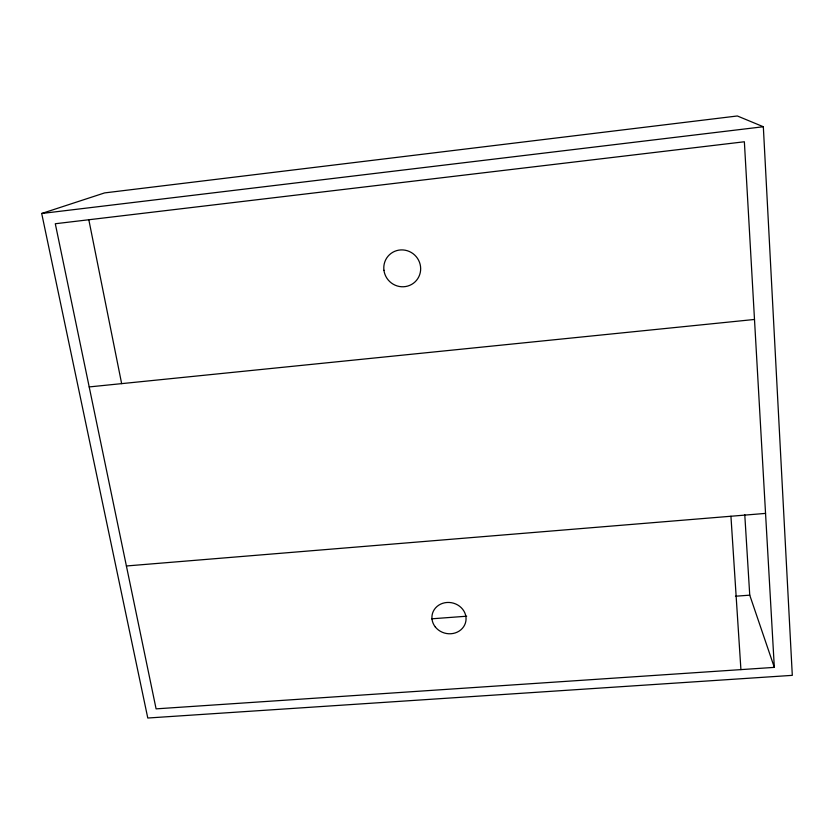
<?xml version="1.0" encoding="UTF-8"?>
<svg xmlns="http://www.w3.org/2000/svg" width="834" height="834" viewBox="0 0 834 834"><rect width="100%" height="100%" fill="white"/><g stroke="black" fill="none" stroke-linecap="round" stroke-linejoin="round"><path stroke-width="1.25" d="M41.7 213.483L104.625 192.904L737.35 115.978L763.329 126.737L792.3 675.352L147.785 718.022L41.7 213.483L763.329 126.737M89.207 386.924L754.499 319.464M126.403 565.973L765.549 513.4M431.637 618.818L466.696 616.211M735.463 596.227L749.745 595.163L774.327 667.377L156.094 708.858L55.294 223.741L744.366 141.77L774.327 667.377M88.821 219.759L121.649 383.63M730.938 516.246L740.915 669.619M744.772 514.682L749.745 595.163M435.306 626.959A17.16 15.596 13.1 0 0 464.684 624.895A17.16 15.596 13.1 0 0 446.961 602.482A17.16 15.596 13.1 0 0 435.306 626.959M383.942 270.289A18.661 18.223 45.2 0 0 413.435 283.247A18.661 18.223 45.2 0 0 409.306 251.482A18.661 18.223 45.2 0 0 383.942 270.289"/></g></svg>
